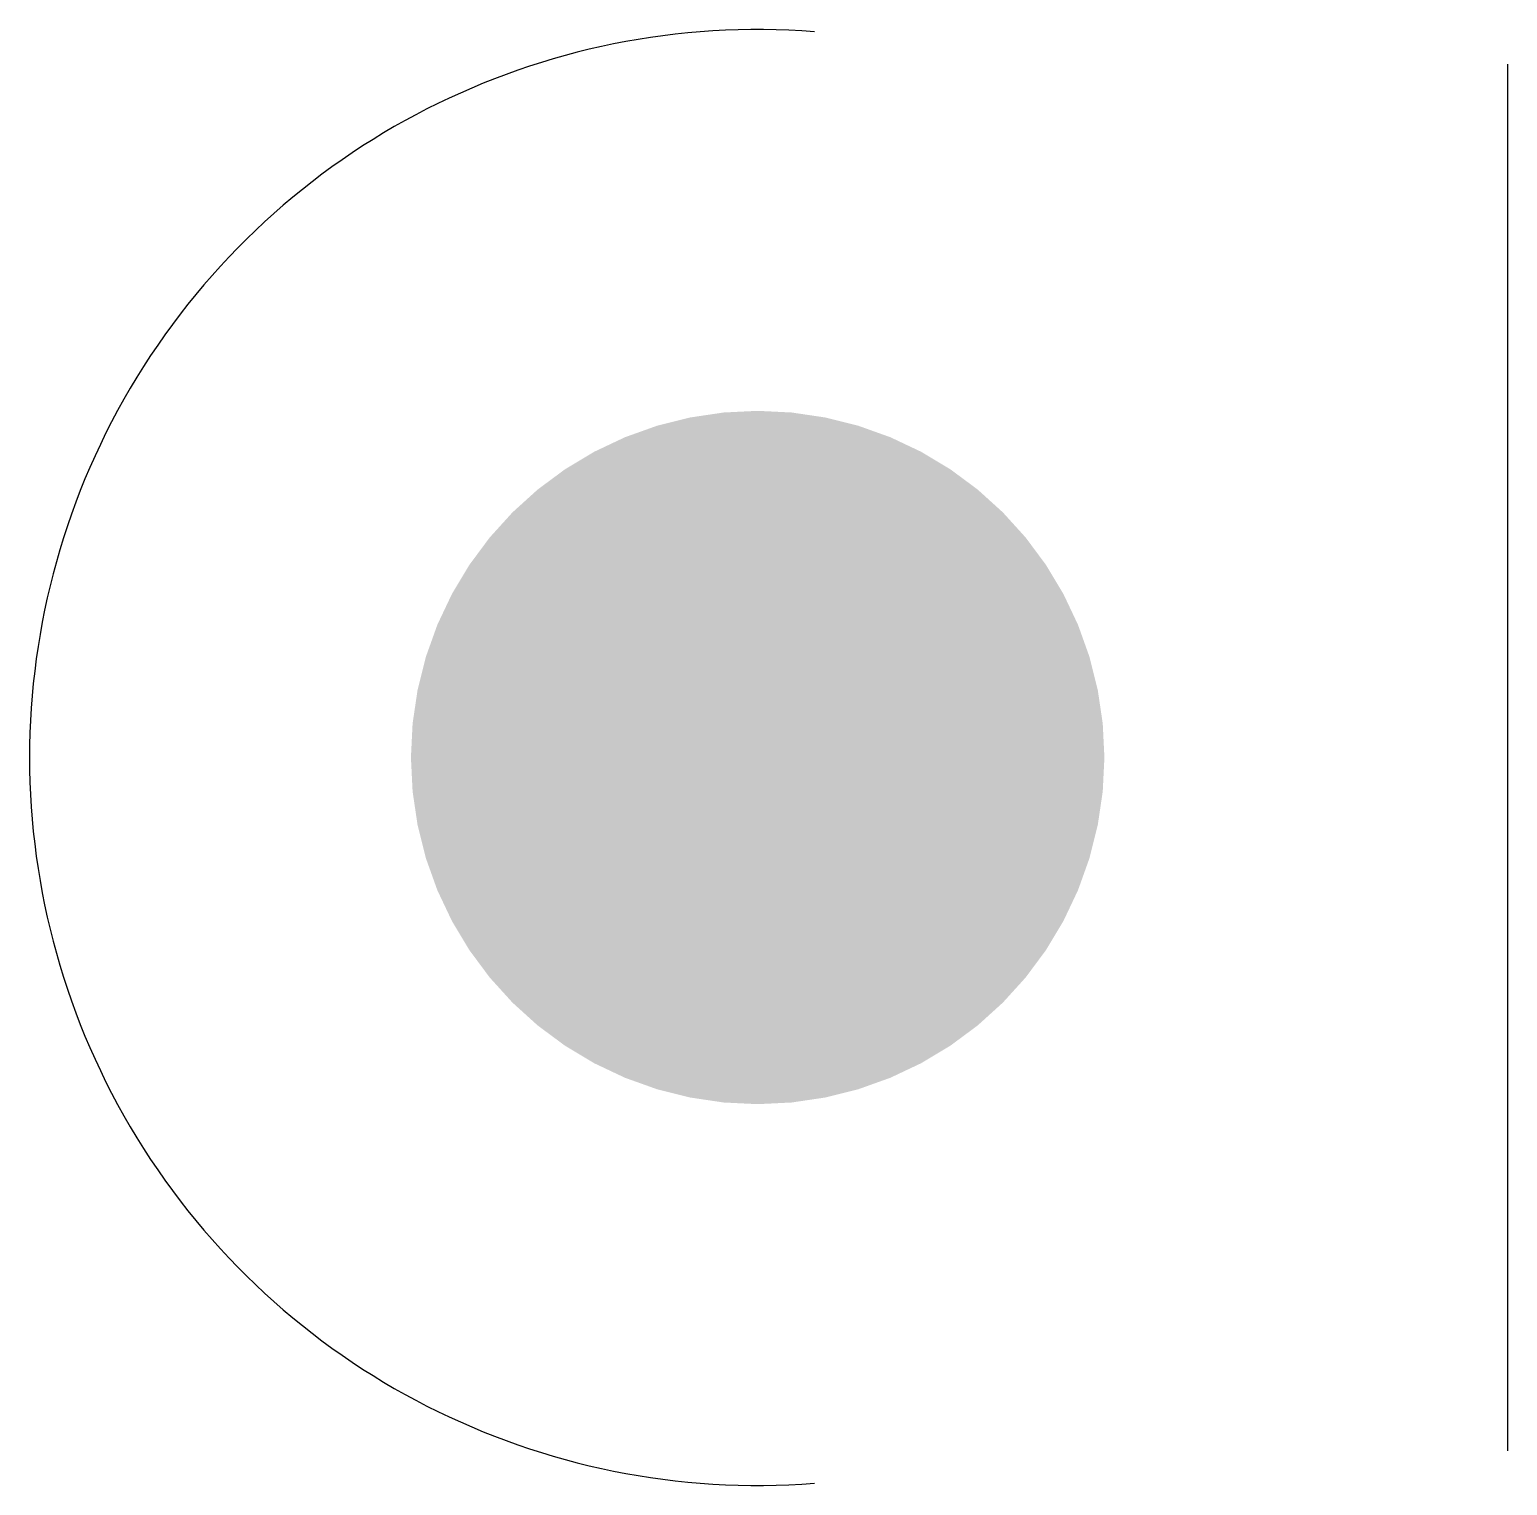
# Model space of a CAD drawing. Header units: millimetres. Extents: x -2887.4 to -2887.198, y 1171.658 to 1171.857.
import ezdxf

# ---------------------------------------------------------------- set-up
doc = ezdxf.new("R2010")
doc.units = ezdxf.units.MM
doc.header["$LTSCALE"] = 10
doc.layers.add('Hds_símbolos', color=2, linetype='Continuous')

msp = doc.modelspace()

# ---------------------------------------------------------------- linework, layer by layer
at = {"layer": 'Hds_símbolos', "color": 2}
msp.add_line((-2887.197858801235, 1171.852685615801), (-2887.197858801235, 1171.662599783857), dxfattribs=at)
at = {"layer": 'Hds_símbolos', "color": 1, "const_width": 0.0475214579859092}
msp.add_lwpolyline([(-2887.324376142215, 1171.757642699829, 1), (-2887.276854684229, 1171.757642699829, 1)], format="xyb", close=True, dxfattribs=at)
at = {"layer": 'Hds_símbolos', "color": 2}
msp.add_arc((-2887.300615413222, 1171.757642699829), 0.09978898537265973, 85.52644004320723, 274.4735599567928, dxfattribs=at)

doc.saveas('drawing.dxf')
